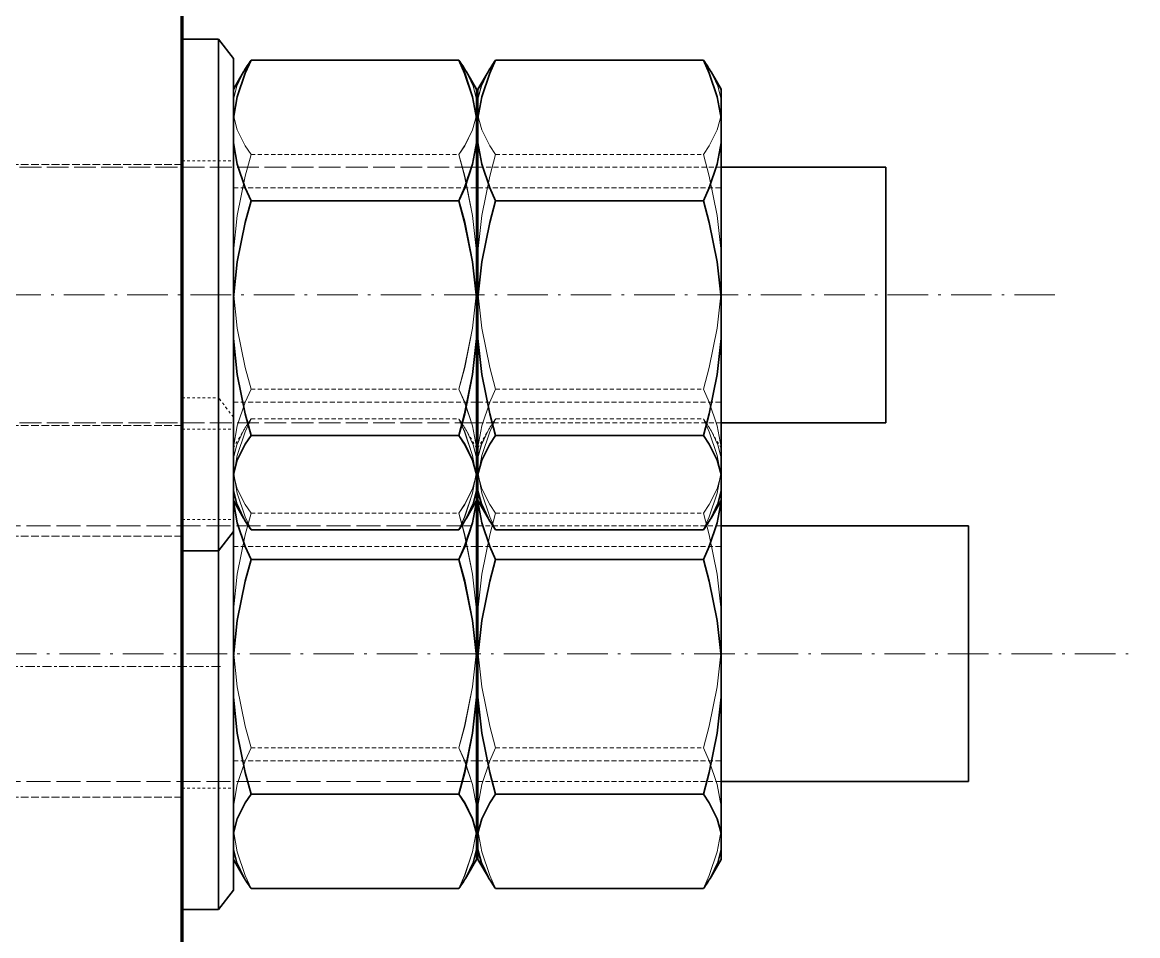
# Model space of a CAD drawing. Header units: millimetres. Extents: x 12184 to 41592, y 8990 to 29785.
# Drawn here: x 22309.7 to 22353.28, y 17211.27 to 17246.98 of the extents above; entities that cross this region are included whole.
import ezdxf

# ---------------------------------------------------------------- set-up
doc = ezdxf.new("R2010")
doc.units = ezdxf.units.MM
doc.linetypes.add('DASHDOT', pattern=[18.5, 12, -3, 0.5, -3])
doc.linetypes.add('DASHED', pattern=[15, 12, -3])

# ---------------------------------------------------------------- blocks, each defined once
blk = doc.blocks.new('A$C55E021B5')
at = {"color": 7, "lineweight": 35, "ltscale": 0.158334}
blk.add_line((1178.701, 1026.53), (1178.701, 931.53), dxfattribs=at)
at = {"color": 7, "lineweight": 140, "ltscale": 0.158334}
blk.add_line((1178.701, 931.53), (1178.701, 1026.53), dxfattribs=at)
at = {"color": 7, "lineweight": 35, "ltscale": 0.001576}
for p, q in [((1176.701, 1008.962), (1177.277, 1009.712)), ((1176.701, 990.462), (1177.277, 989.713)), ((1176.701, 976.437), (1177.277, 975.687))]:
    blk.add_line(p, q, dxfattribs=at)
at = {"color": 7, "lineweight": 35, "ltscale": 0.003268}
for p, q in [((1177.277, 1009.712), (1177.277, 1007.751)), ((1178.701, 1009.712), (1178.701, 1007.751))]:
    blk.add_line(p, q, dxfattribs=at)
at = {"color": 7, "linetype": 'DASHED', "lineweight": 13, "ltscale": 0.030065}
for p, q in [((1177.277, 1009.712), (1177.277, 991.673)), ((1177.277, 995.687), (1177.277, 977.648))]:
    blk.add_line(p, q, dxfattribs=at)
at = {"color": 7, "lineweight": 35, "ltscale": 0.002374}
for p, q in [((1178.701, 1009.712), (1177.277, 1009.712)), ((1178.701, 989.713), (1177.277, 989.713)), ((1178.701, 975.687), (1177.277, 975.687))]:
    blk.add_line(p, q, dxfattribs=at)
at = {"color": 7, "lineweight": 35, "ltscale": 0.013528}
for p, q in [((1166.452, 1008.891), (1158.335, 1008.891)), ((1176.01, 1008.891), (1167.893, 1008.891)), ((1166.452, 1003.396), (1158.335, 1003.396)), ((1176.01, 1003.396), (1167.893, 1003.396)), ((1166.452, 994.218), (1158.335, 994.218)), ((1176.01, 994.218), (1167.893, 994.218)), ((1166.452, 990.534), (1158.335, 990.534)), ((1176.01, 990.534), (1167.893, 990.534)), ((1166.452, 989.371), (1158.335, 989.371)), ((1176.01, 989.371), (1167.893, 989.371)), ((1166.452, 980.193), (1158.335, 980.193)), ((1176.01, 980.193), (1167.893, 980.193)), ((1166.452, 976.509), (1158.335, 976.509)), ((1176.01, 976.509), (1167.893, 976.509))]:
    blk.add_line(p, q, dxfattribs=at)
at = {"color": 7, "lineweight": 35, "ltscale": 0.003023}
blk.add_line((1176.701, 1008.962), (1176.701, 1007.148), dxfattribs=at)
at = {"color": 7, "lineweight": 35, "ltscale": 0.001316}
for p, q in [((1157.643, 1007.753), (1158.038, 1008.436)), ((1167.143, 1007.753), (1166.749, 1008.436)), ((1167.201, 1007.753), (1167.596, 1008.436)), ((1176.701, 1007.753), (1176.306, 1008.436)), ((1157.643, 991.672), (1158.038, 990.988)), ((1167.143, 991.672), (1166.749, 990.988)), ((1167.201, 991.672), (1167.596, 990.988)), ((1176.701, 991.672), (1176.306, 990.988)), ((1157.643, 977.647), (1158.038, 976.963)), ((1167.143, 977.647), (1166.749, 976.963)), ((1167.201, 977.647), (1167.596, 976.963)), ((1176.701, 977.647), (1176.306, 976.963))]:
    blk.add_line(p, q, dxfattribs=at)
at = {"color": 7, "lineweight": 35, "ltscale": 0.001886}
for p, q in [((1157.643, 1007.753), (1157.643, 1006.621)), ((1167.143, 1007.753), (1167.143, 1006.621)), ((1167.201, 1007.753), (1167.201, 1006.621)), ((1176.701, 1007.753), (1176.701, 1006.621))]:
    blk.add_line(p, q, dxfattribs=at)
at = {"color": 7, "lineweight": 35, "ltscale": 0.030065}
for p, q in [((1177.277, 1007.751), (1177.277, 989.713)), ((1178.701, 1007.751), (1178.701, 989.713))]:
    blk.add_line(p, q, dxfattribs=at)
at = {"color": 7, "lineweight": 35, "ltscale": 0.02781}
blk.add_line((1176.701, 1007.148), (1176.701, 990.462), dxfattribs=at)
at = {"color": 7, "lineweight": 35, "ltscale": 0.001592}
for p, q in [((1157.643, 1005.666), (1157.643, 1006.621)), ((1167.143, 1005.666), (1167.143, 1006.621)), ((1167.201, 1005.666), (1167.201, 1006.621)), ((1176.701, 1005.666), (1176.701, 1006.621))]:
    blk.add_line(p, q, dxfattribs=at)
at = {"color": 7, "lineweight": 35, "ltscale": 0.010101}
for p, q in [((1157.643, 1005.666), (1157.643, 999.605)), ((1167.143, 1005.666), (1167.143, 999.605)), ((1167.201, 1005.666), (1167.201, 999.605)), ((1157.643, 991.64), (1157.643, 985.58)), ((1167.143, 991.64), (1167.143, 985.58)), ((1167.201, 991.64), (1167.201, 985.58))]:
    blk.add_line(p, q, dxfattribs=at)
at = {"color": 7, "linetype": 'DASHED', "lineweight": 13, "ltscale": 0.010101}
blk.add_line((1176.701, 1005.666), (1176.701, 999.605), dxfattribs=at)
at = {"color": 7, "linetype": 'DASHED', "lineweight": 13, "ltscale": 0.013528}
for p, q in [((1166.452, 1005.207), (1158.335, 1005.207)), ((1176.01, 1005.207), (1167.893, 1005.207)), ((1166.452, 996.028), (1158.335, 996.028)), ((1176.01, 996.028), (1167.893, 996.028)), ((1166.452, 994.865), (1158.335, 994.865)), ((1176.01, 994.865), (1167.893, 994.865)), ((1166.452, 991.181), (1158.335, 991.181)), ((1176.01, 991.181), (1167.893, 991.181)), ((1166.452, 982.003), (1158.335, 982.003)), ((1176.01, 982.003), (1167.893, 982.003))]:
    blk.add_line(p, q, dxfattribs=at)
at = {"color": 7, "lineweight": 35, "ltscale": 0.01329}
for p, q in [((1151.201, 996.738), (1151.201, 1004.713)), ((1147.977, 990.687), (1147.977, 982.713))]:
    blk.add_line(p, q, dxfattribs=at)
at = {"color": 7, "lineweight": 35, "ltscale": 0.010737}
for p, q in [((1151.201, 1004.713), (1157.643, 1004.713)), ((1151.201, 994.712), (1157.643, 994.712))]:
    blk.add_line(p, q, dxfattribs=at)
at = {"color": 7, "linetype": 'DASHED', "lineweight": 13, "ltscale": 0.015834}
for p, q in [((1157.643, 1004.713), (1167.144, 1004.713)), ((1157.643, 994.712), (1167.144, 994.712)), ((1167.144, 990.687), (1157.643, 990.687)), ((1167.144, 980.687), (1157.643, 980.687))]:
    blk.add_line(p, q, dxfattribs=at)
at = {"color": 7, "lineweight": 35, "ltscale": 9.53674e-05}
for p, q in [((1167.144, 1004.713), (1167.201, 1004.713)), ((1167.144, 994.712), (1167.201, 994.712)), ((1167.201, 990.687), (1167.144, 990.687)), ((1167.201, 980.687), (1167.144, 980.687))]:
    blk.add_line(p, q, dxfattribs=at)
at = {"color": 7, "linetype": 'DASHED', "lineweight": 13, "ltscale": 0.070834}
for p, q in [((1167.201, 1004.713), (1209.701, 1004.713)), ((1167.201, 994.712), (1209.701, 994.712))]:
    blk.add_line(p, q, dxfattribs=at)
at = {"color": 7, "linetype": 'DASHED', "lineweight": 13, "ltscale": 0.003333}
for p, q in [((1178.701, 1004.962), (1176.701, 1004.962)), ((1178.701, 994.462), (1176.701, 994.462)), ((1178.701, 990.937), (1176.701, 990.937)), ((1178.701, 980.437), (1176.701, 980.437))]:
    blk.add_line(p, q, dxfattribs=at)
at = {"color": 7, "linetype": 'DASHED', "lineweight": 13, "ltscale": 0.025}
for p, q in [((1178.701, 1004.812), (1193.701, 1004.812)), ((1178.701, 994.612), (1193.701, 994.612)), ((1178.701, 990.284), (1193.701, 990.284)), ((1178.701, 980.084), (1193.701, 980.084))]:
    blk.add_line(p, q, dxfattribs=at)
at = {"color": 7, "linetype": 'DASHED', "lineweight": 13, "ltscale": 0.015833}
for p, q in [((1167.143, 1003.9), (1157.643, 1003.9)), ((1176.701, 1003.9), (1167.201, 1003.9)), ((1167.143, 995.525), (1157.643, 995.525)), ((1176.701, 995.525), (1167.201, 995.525)), ((1167.143, 989.875), (1157.643, 989.875)), ((1176.701, 989.875), (1167.201, 989.875)), ((1167.143, 981.499), (1157.643, 981.499)), ((1176.701, 981.499), (1167.201, 981.499))]:
    blk.add_line(p, q, dxfattribs=at)
at = {"color": 7, "linetype": 'DASHDOT', "lineweight": 13, "ltscale": 0.132001}
blk.add_line((1144.601, 999.712), (1223.802, 999.712), dxfattribs=at)
at = {"color": 7, "lineweight": 35, "ltscale": 0.00266}
for p, q in [((1157.643, 998.009), (1157.643, 999.605)), ((1167.143, 998.009), (1167.143, 999.605)), ((1167.201, 998.009), (1167.201, 999.605))]:
    blk.add_line(p, q, dxfattribs=at)
at = {"color": 7, "linetype": 'DASHED', "lineweight": 13, "ltscale": 0.00266}
blk.add_line((1176.701, 998.009), (1176.701, 999.605), dxfattribs=at)
at = {"color": 7, "lineweight": 35, "ltscale": 0.008855}
for p, q in [((1157.643, 998.009), (1157.643, 992.696)), ((1167.143, 998.009), (1167.143, 992.696)), ((1167.201, 998.009), (1167.201, 992.696)), ((1157.643, 983.984), (1157.643, 978.671)), ((1167.143, 983.984), (1167.143, 978.671)), ((1167.201, 983.984), (1167.201, 978.671))]:
    blk.add_line(p, q, dxfattribs=at)
at = {"color": 7, "linetype": 'DASHED', "lineweight": 13, "ltscale": 0.008855}
for p, q in [((1176.701, 998.009), (1176.701, 992.696)), ((1176.701, 983.984), (1176.701, 978.671))]:
    blk.add_line(p, q, dxfattribs=at)
at = {"color": 7, "lineweight": 35, "ltscale": 0.003377}
for p, q in [((1151.201, 994.712), (1151.201, 996.738)), ((1147.977, 982.713), (1147.977, 980.687))]:
    blk.add_line(p, q, dxfattribs=at)
at = {"color": 7, "linetype": 'DASHED', "lineweight": 13, "ltscale": 0.001576}
blk.add_line((1176.701, 994.937), (1177.277, 995.687), dxfattribs=at)
at = {"color": 7, "linetype": 'DASHED', "lineweight": 13, "ltscale": 0.002374}
blk.add_line((1178.701, 995.687), (1177.277, 995.687), dxfattribs=at)
at = {"color": 7, "linetype": 'DASHED', "lineweight": 13, "ltscale": 0.001316}
for p, q in [((1157.643, 993.727), (1158.038, 994.411)), ((1167.143, 993.727), (1166.749, 994.411)), ((1167.201, 993.727), (1167.596, 994.411)), ((1176.701, 993.727), (1176.306, 994.411))]:
    blk.add_line(p, q, dxfattribs=at)
at = {"color": 7, "linetype": 'DASHED', "lineweight": 13, "ltscale": 0.006689}
blk.add_line((1177.277, 993.726), (1177.277, 989.713), dxfattribs=at)
at = {"color": 7, "lineweight": 35, "ltscale": 0.001068}
for p, q in [((1157.643, 992.056), (1157.643, 992.696)), ((1167.143, 992.056), (1167.143, 992.696)), ((1167.201, 992.056), (1167.201, 992.696)), ((1176.701, 992.056), (1176.701, 992.696))]:
    blk.add_line(p, q, dxfattribs=at)
at = {"color": 7, "lineweight": 35, "ltscale": 0.000639343}
for p, q in [((1157.643, 992.056), (1157.643, 991.672)), ((1167.143, 992.056), (1167.143, 991.672)), ((1167.201, 992.056), (1167.201, 991.672)), ((1176.701, 992.056), (1176.701, 991.672))]:
    blk.add_line(p, q, dxfattribs=at)
at = {"color": 7, "linetype": 'DASHED', "lineweight": 13, "ltscale": 0.000391006}
blk.add_line((1176.701, 991.907), (1176.701, 991.672), dxfattribs=at)
at = {"color": 7, "lineweight": 35, "ltscale": 5.30243e-05}
for p, q in [((1157.643, 991.64), (1157.643, 991.672)), ((1167.143, 991.64), (1167.143, 991.672)), ((1167.201, 991.64), (1167.201, 991.672))]:
    blk.add_line(p, q, dxfattribs=at)
at = {"color": 7, "lineweight": 35, "ltscale": 0.025392}
blk.add_line((1176.701, 991.672), (1176.701, 976.437), dxfattribs=at)
at = {"color": 7, "linetype": 'DASHED', "lineweight": 13, "ltscale": 0.003268}
for p, q in [((1177.277, 991.673), (1177.277, 989.713)), ((1177.277, 977.648), (1177.277, 975.687))]:
    blk.add_line(p, q, dxfattribs=at)
at = {"color": 7, "lineweight": 35, "ltscale": 0.01611}
for p, q in [((1157.643, 990.687), (1147.977, 990.687)), ((1157.643, 980.687), (1147.977, 980.687))]:
    blk.add_line(p, q, dxfattribs=at)
at = {"color": 7, "linetype": 'DASHED', "lineweight": 13, "ltscale": 0.07813}
for p, q in [((1214.079, 990.687), (1167.201, 990.687)), ((1214.079, 980.687), (1167.201, 980.687))]:
    blk.add_line(p, q, dxfattribs=at)
at = {"color": 7, "linetype": 'DASHED', "lineweight": 13, "ltscale": 0.001876}
blk.add_line((1178.701, 990.838), (1178.701, 989.713), dxfattribs=at)
at = {"color": 7, "linetype": 'DASHED', "lineweight": 13, "ltscale": 0.008138}
blk.add_line((1176.701, 990.463), (1176.701, 985.58), dxfattribs=at)
at = {"color": 7, "lineweight": 35, "ltscale": 0.023376}
for p, q in [((1177.277, 989.713), (1177.277, 975.687)), ((1178.701, 989.713), (1178.701, 975.687))]:
    blk.add_line(p, q, dxfattribs=at)
at = {"color": 7, "linetype": 'DASHDOT', "lineweight": 13, "ltscale": 0.132204}
blk.add_line((1220.689, 985.687), (1141.367, 985.687), dxfattribs=at)
at = {"color": 7, "lineweight": 35, "ltscale": 0.002659}
for p, q in [((1157.643, 983.984), (1157.643, 985.58)), ((1167.143, 983.984), (1167.143, 985.58)), ((1167.201, 983.984), (1167.201, 985.58))]:
    blk.add_line(p, q, dxfattribs=at)
at = {"color": 7, "linetype": 'DASHED', "lineweight": 13, "ltscale": 0.002659}
blk.add_line((1176.701, 983.984), (1176.701, 985.58), dxfattribs=at)
at = {"color": 7, "linetype": 'DASHDOT', "lineweight": 13, "ltscale": 0.03}
blk.add_line((1177.201, 985.185), (1195.201, 985.185), dxfattribs=at)
at = {"color": 7, "lineweight": 35, "ltscale": 0.001067}
for p, q in [((1157.643, 978.03), (1157.643, 978.671)), ((1167.143, 978.03), (1167.143, 978.671)), ((1167.201, 978.03), (1167.201, 978.671)), ((1176.701, 978.03), (1176.701, 978.671))]:
    blk.add_line(p, q, dxfattribs=at)
at = {"color": 7, "lineweight": 35, "ltscale": 0.000639725}
for p, q in [((1157.643, 978.03), (1157.643, 977.647)), ((1167.143, 978.03), (1167.143, 977.647)), ((1167.201, 978.03), (1167.201, 977.647)), ((1176.701, 978.03), (1176.701, 977.647))]:
    blk.add_line(p, q, dxfattribs=at)
at = {"color": 7, "lineweight": 35}
for points in [[(1157.643, 1006.621), (1157.794, 1007.461), (1158.106, 1008.383), (1158.335, 1008.891)], [(1167.143, 1006.621), (1166.993, 1007.461), (1166.681, 1008.383), (1166.452, 1008.891)], [(1167.201, 1006.621), (1167.352, 1007.461), (1167.664, 1008.383), (1167.893, 1008.891)], [(1176.701, 1006.621), (1176.551, 1007.461), (1176.239, 1008.383), (1176.01, 1008.891)], [(1157.643, 1005.666), (1157.794, 1004.826), (1158.106, 1003.905), (1158.335, 1003.396)], [(1167.143, 1005.666), (1166.993, 1004.826), (1166.681, 1003.905), (1166.452, 1003.396)], [(1167.201, 1005.666), (1167.352, 1004.826), (1167.664, 1003.905), (1167.893, 1003.396)], [(1176.701, 1005.666), (1176.551, 1004.826), (1176.239, 1003.905), (1176.01, 1003.396)], [(1157.643, 999.605), (1157.794, 1001.008), (1158.106, 1002.548), (1158.335, 1003.396)], [(1167.143, 999.605), (1166.993, 1001.008), (1166.681, 1002.548), (1166.452, 1003.396)], [(1167.201, 999.605), (1167.352, 1001.008), (1167.664, 1002.548), (1167.893, 1003.396)], [(1176.701, 999.605), (1176.551, 1001.008), (1176.239, 1002.548), (1176.01, 1003.396)], [(1157.643, 998.009), (1157.794, 996.607), (1158.106, 995.067), (1158.335, 994.218)], [(1167.143, 998.009), (1166.993, 996.607), (1166.681, 995.067), (1166.452, 994.218)], [(1167.201, 998.009), (1167.352, 996.607), (1167.664, 995.067), (1167.893, 994.218)], [(1176.701, 998.009), (1176.551, 996.607), (1176.239, 995.067), (1176.01, 994.218)], [(1157.643, 992.696), (1157.794, 993.259), (1158.106, 993.877), (1158.335, 994.218)], [(1167.143, 992.696), (1166.993, 993.259), (1166.681, 993.877), (1166.452, 994.218)], [(1167.201, 992.696), (1167.352, 993.259), (1167.664, 993.877), (1167.893, 994.218)], [(1176.701, 992.696), (1176.551, 993.259), (1176.239, 993.877), (1176.01, 994.218)], [(1157.643, 992.056), (1157.775, 991.544), (1158.038, 990.988)], [(1167.143, 992.056), (1167.012, 991.544), (1166.749, 990.988)], [(1167.201, 992.056), (1167.333, 991.544), (1167.596, 990.988)], [(1176.701, 992.056), (1176.57, 991.544), (1176.306, 990.988)], [(1157.643, 991.64), (1157.794, 990.801), (1158.106, 989.879), (1158.335, 989.371)], [(1167.143, 991.64), (1166.993, 990.801), (1166.681, 989.879), (1166.452, 989.371)], [(1167.201, 991.64), (1167.352, 990.801), (1167.664, 989.879), (1167.893, 989.371)], [(1176.701, 991.64), (1176.551, 990.801), (1176.239, 989.879), (1176.01, 989.371)], [(1157.643, 985.58), (1157.794, 986.982), (1158.106, 988.522), (1158.335, 989.371)], [(1167.143, 985.58), (1166.993, 986.982), (1166.681, 988.522), (1166.452, 989.371)], [(1167.201, 985.58), (1167.352, 986.982), (1167.664, 988.522), (1167.893, 989.371)], [(1176.701, 985.58), (1176.551, 986.982), (1176.239, 988.522), (1176.01, 989.371)], [(1157.643, 983.984), (1157.794, 982.581), (1158.106, 981.041), (1158.335, 980.193)], [(1167.143, 983.984), (1166.993, 982.581), (1166.681, 981.041), (1166.452, 980.193)], [(1167.201, 983.984), (1167.352, 982.581), (1167.664, 981.041), (1167.893, 980.193)], [(1176.701, 983.984), (1176.551, 982.581), (1176.239, 981.041), (1176.01, 980.193)], [(1157.643, 978.671), (1157.794, 979.234), (1158.106, 979.852), (1158.335, 980.193)], [(1167.143, 978.671), (1166.993, 979.234), (1166.681, 979.852), (1166.452, 980.193)], [(1167.201, 978.671), (1167.352, 979.234), (1167.664, 979.852), (1167.893, 980.193)], [(1176.701, 978.671), (1176.551, 979.234), (1176.239, 979.852), (1176.01, 980.193)], [(1157.643, 978.03), (1157.775, 977.518), (1158.038, 976.963)], [(1167.143, 978.03), (1167.012, 977.518), (1166.749, 976.963)], [(1167.201, 978.03), (1167.333, 977.518), (1167.596, 976.963)], [(1176.701, 978.03), (1176.57, 977.518), (1176.306, 976.963)]]:
    blk.add_lwpolyline(points, dxfattribs=at)
at = {"color": 7, "linetype": 'DASHED', "lineweight": 13}
for points in [[(1157.643, 1007.369), (1157.775, 1007.881), (1158.038, 1008.436)], [(1167.143, 1007.369), (1167.012, 1007.881), (1166.749, 1008.436)], [(1167.201, 1007.369), (1167.333, 1007.881), (1167.596, 1008.436)], [(1176.701, 1007.369), (1176.57, 1007.881), (1176.306, 1008.436)], [(1157.643, 1006.728), (1157.794, 1006.165), (1158.106, 1005.547), (1158.335, 1005.207)], [(1167.143, 1006.728), (1166.993, 1006.165), (1166.681, 1005.547), (1166.452, 1005.207)], [(1167.201, 1006.728), (1167.352, 1006.165), (1167.664, 1005.547), (1167.893, 1005.207)], [(1176.701, 1006.728), (1176.551, 1006.165), (1176.239, 1005.547), (1176.01, 1005.207)], [(1157.643, 1001.415), (1157.794, 1002.818), (1158.106, 1004.358), (1158.335, 1005.207)], [(1167.143, 1001.415), (1166.993, 1002.818), (1166.681, 1004.358), (1166.452, 1005.207)], [(1167.201, 1001.415), (1167.352, 1002.818), (1167.664, 1004.358), (1167.893, 1005.207)], [(1176.701, 1001.415), (1176.551, 1002.818), (1176.239, 1004.358), (1176.01, 1005.207)], [(1157.643, 999.819), (1157.794, 998.417), (1158.106, 996.877), (1158.335, 996.028)], [(1167.143, 999.819), (1166.993, 998.417), (1166.681, 996.877), (1166.452, 996.028)], [(1167.201, 999.819), (1167.352, 998.417), (1167.664, 996.877), (1167.893, 996.028)], [(1176.701, 999.819), (1176.551, 998.417), (1176.239, 996.877), (1176.01, 996.028)], [(1157.643, 993.759), (1157.794, 994.598), (1158.106, 995.52), (1158.335, 996.028)], [(1167.143, 993.759), (1166.993, 994.598), (1166.681, 995.52), (1166.452, 996.028)], [(1167.201, 993.759), (1167.352, 994.598), (1167.664, 995.52), (1167.893, 996.028)], [(1176.701, 993.759), (1176.551, 994.598), (1176.239, 995.52), (1176.01, 996.028)], [(1157.643, 992.596), (1157.794, 993.435), (1158.106, 994.357), (1158.335, 994.865)], [(1167.143, 992.596), (1166.993, 993.435), (1166.681, 994.357), (1166.452, 994.865)], [(1167.201, 992.596), (1167.352, 993.435), (1167.664, 994.357), (1167.893, 994.865)], [(1176.701, 992.596), (1176.551, 993.435), (1176.239, 994.357), (1176.01, 994.865)], [(1157.643, 993.343), (1157.775, 993.856), (1158.038, 994.411)], [(1167.143, 993.343), (1167.012, 993.856), (1166.749, 994.411)], [(1167.201, 993.343), (1167.333, 993.856), (1167.596, 994.411)], [(1176.701, 993.343), (1176.57, 993.856), (1176.306, 994.411)], [(1157.643, 992.804), (1157.794, 991.964), (1158.106, 991.042), (1158.335, 990.534)], [(1167.143, 992.804), (1166.993, 991.964), (1166.681, 991.042), (1166.452, 990.534)], [(1167.201, 992.804), (1167.352, 991.964), (1167.664, 991.042), (1167.893, 990.534)], [(1176.701, 992.804), (1176.551, 991.964), (1176.239, 991.042), (1176.01, 990.534)], [(1157.643, 992.703), (1157.794, 992.14), (1158.106, 991.522), (1158.335, 991.181)], [(1167.143, 992.703), (1166.993, 992.14), (1166.681, 991.522), (1166.452, 991.181)], [(1167.201, 992.703), (1167.352, 992.14), (1167.664, 991.522), (1167.893, 991.181)], [(1176.701, 992.703), (1176.551, 992.14), (1176.239, 991.522), (1176.01, 991.181)], [(1157.643, 987.39), (1157.794, 988.792), (1158.106, 990.332), (1158.335, 991.181)], [(1167.143, 987.39), (1166.993, 988.792), (1166.681, 990.332), (1166.452, 991.181)], [(1167.201, 987.39), (1167.352, 988.792), (1167.664, 990.332), (1167.893, 991.181)], [(1176.701, 987.39), (1176.551, 988.792), (1176.239, 990.332), (1176.01, 991.181)], [(1157.643, 985.794), (1157.794, 984.391), (1158.106, 982.851), (1158.335, 982.003)], [(1167.143, 985.794), (1166.993, 984.391), (1166.681, 982.851), (1166.452, 982.003)], [(1167.201, 985.794), (1167.352, 984.391), (1167.664, 982.851), (1167.893, 982.003)], [(1176.701, 985.794), (1176.551, 984.391), (1176.239, 982.851), (1176.01, 982.003)], [(1157.643, 979.733), (1157.794, 980.573), (1158.106, 981.495), (1158.335, 982.003)], [(1167.143, 979.733), (1166.993, 980.573), (1166.681, 981.495), (1166.452, 982.003)], [(1167.201, 979.733), (1167.352, 980.573), (1167.664, 981.495), (1167.893, 982.003)], [(1176.701, 979.733), (1176.551, 980.573), (1176.239, 981.495), (1176.01, 982.003)], [(1157.643, 978.778), (1157.794, 977.939), (1158.106, 977.017), (1158.335, 976.509)], [(1167.143, 978.778), (1166.993, 977.939), (1166.681, 977.017), (1166.452, 976.509)], [(1167.201, 978.778), (1167.352, 977.939), (1167.664, 977.017), (1167.893, 976.509)], [(1176.701, 978.778), (1176.551, 977.939), (1176.239, 977.017), (1176.01, 976.509)]]:
    blk.add_lwpolyline(points, dxfattribs=at)
at = {"color": 7, "lineweight": 35}
for centre, start, end in [((1162.605, 1005.777), 143.9045, 149.7877), ((1162.182, 1005.777), 30.2123, 36.0955), ((1172.163, 1005.777), 143.9045, 149.7877), ((1171.739, 1005.777), 30.2123, 36.0955), ((1162.605, 993.648), 210.2123, 216.0955), ((1162.182, 993.648), 323.9045, 329.7877), ((1172.163, 993.648), 210.2123, 216.0955), ((1171.739, 993.648), 323.9045, 329.7877), ((1162.605, 979.622), 210.2123, 216.0955), ((1162.182, 979.622), 323.9045, 329.7877), ((1172.163, 979.622), 210.2123, 216.0955), ((1171.739, 979.622), 323.9045, 329.7877)]:
    blk.add_arc(centre, 5.285, start, end, dxfattribs=at)
at = {"color": 7, "linetype": 'DASHED', "lineweight": 13}
for centre, start, end in [((1162.605, 991.752), 143.9045, 149.7877), ((1162.182, 991.752), 30.2123, 36.0955), ((1172.163, 991.752), 143.9045, 149.7877), ((1171.739, 991.752), 30.2123, 36.0955)]:
    blk.add_arc(centre, 5.285, start, end, dxfattribs=at)
blk = doc.blocks.new('1')
at = {"color": 7, "lineweight": 35, "ltscale": 0.158334}
blk.add_line((22315.947, 17263.134), (22315.947, 17168.133), dxfattribs=at)
at = {"color": 7, "lineweight": 140, "ltscale": 0.158334}
blk.add_line((22315.947, 17168.133), (22315.947, 17263.134), dxfattribs=at)
at = {"color": 7, "lineweight": 35, "ltscale": 0.003268}
for p, q in [((22315.947, 17246.316), (22315.947, 17244.355)), ((22317.371, 17246.316), (22317.371, 17244.355))]:
    blk.add_line(p, q, dxfattribs=at)
at = {"color": 7, "lineweight": 35, "ltscale": 0.002374}
for p, q in [((22315.947, 17246.316), (22317.371, 17246.316)), ((22315.947, 17226.316), (22317.371, 17226.316)), ((22315.947, 17212.291), (22317.371, 17212.291))]:
    blk.add_line(p, q, dxfattribs=at)
at = {"color": 7, "linetype": 'DASHED', "lineweight": 13, "ltscale": 0.030065}
for p, q in [((22317.371, 17246.316), (22317.371, 17228.277)), ((22317.371, 17232.29), (22317.371, 17214.251))]:
    blk.add_line(p, q, dxfattribs=at)
at = {"color": 7, "lineweight": 35, "ltscale": 0.001576}
for p, q in [((22317.947, 17245.566), (22317.371, 17246.316)), ((22317.947, 17227.066), (22317.371, 17226.316)), ((22317.947, 17213.041), (22317.371, 17212.291))]:
    blk.add_line(p, q, dxfattribs=at)
at = {"color": 7, "lineweight": 35, "ltscale": 0.003023}
blk.add_line((22317.947, 17245.566), (22317.947, 17243.752), dxfattribs=at)
at = {"color": 7, "lineweight": 35, "ltscale": 0.013528}
for p, q in [((22318.638, 17245.494), (22326.755, 17245.494)), ((22328.195, 17245.494), (22336.312, 17245.494)), ((22318.638, 17240), (22326.755, 17240)), ((22328.195, 17240), (22336.312, 17240)), ((22318.638, 17230.822), (22326.755, 17230.822)), ((22328.195, 17230.822), (22336.312, 17230.822)), ((22318.638, 17227.138), (22326.755, 17227.138)), ((22328.195, 17227.138), (22336.312, 17227.138)), ((22318.638, 17225.975), (22326.755, 17225.975)), ((22328.195, 17225.975), (22336.312, 17225.975)), ((22318.638, 17216.796), (22326.755, 17216.796)), ((22328.195, 17216.796), (22336.312, 17216.796)), ((22318.638, 17213.112), (22326.755, 17213.112)), ((22328.195, 17213.112), (22336.312, 17213.112))]:
    blk.add_line(p, q, dxfattribs=at)
at = {"color": 7, "lineweight": 35, "ltscale": 0.001316}
for p, q in [((22317.947, 17244.356), (22318.341, 17245.04)), ((22327.446, 17244.356), (22327.051, 17245.04)), ((22327.504, 17244.356), (22327.899, 17245.04)), ((22337.004, 17244.356), (22336.609, 17245.04)), ((22317.947, 17228.276), (22318.341, 17227.592)), ((22327.446, 17228.276), (22327.051, 17227.592)), ((22327.504, 17228.276), (22327.899, 17227.592)), ((22337.004, 17228.276), (22336.609, 17227.592)), ((22317.947, 17214.25), (22318.341, 17213.566)), ((22327.446, 17214.25), (22327.051, 17213.566)), ((22327.504, 17214.25), (22327.899, 17213.566)), ((22337.004, 17214.25), (22336.609, 17213.566))]:
    blk.add_line(p, q, dxfattribs=at)
at = {"color": 7, "lineweight": 35, "ltscale": 0.030065}
for p, q in [((22315.947, 17244.355), (22315.947, 17226.316)), ((22317.371, 17244.355), (22317.371, 17226.316))]:
    blk.add_line(p, q, dxfattribs=at)
at = {"color": 7, "lineweight": 35, "ltscale": 0.001886}
for p, q in [((22317.947, 17244.356), (22317.947, 17243.225)), ((22327.446, 17244.356), (22327.446, 17243.225)), ((22327.504, 17244.356), (22327.504, 17243.225)), ((22337.004, 17244.356), (22337.004, 17243.225))]:
    blk.add_line(p, q, dxfattribs=at)
at = {"color": 7, "lineweight": 35, "ltscale": 0.02781}
blk.add_line((22317.947, 17243.752), (22317.947, 17227.066), dxfattribs=at)
at = {"color": 7, "lineweight": 35, "ltscale": 0.001592}
for p, q in [((22317.947, 17242.27), (22317.947, 17243.225)), ((22327.446, 17242.27), (22327.446, 17243.225)), ((22327.504, 17242.27), (22327.504, 17243.225)), ((22337.004, 17242.27), (22337.004, 17243.225))]:
    blk.add_line(p, q, dxfattribs=at)
at = {"color": 7, "linetype": 'DASHED', "lineweight": 13, "ltscale": 0.010101}
blk.add_line((22317.947, 17242.27), (22317.947, 17236.209), dxfattribs=at)
at = {"color": 7, "lineweight": 35, "ltscale": 0.010101}
for p, q in [((22327.446, 17242.27), (22327.446, 17236.209)), ((22327.504, 17242.27), (22327.504, 17236.209)), ((22337.004, 17242.27), (22337.004, 17236.209)), ((22327.446, 17228.244), (22327.446, 17222.183)), ((22327.504, 17228.244), (22327.504, 17222.183)), ((22337.004, 17228.244), (22337.004, 17222.183))]:
    blk.add_line(p, q, dxfattribs=at)
at = {"color": 7, "linetype": 'DASHED', "lineweight": 13, "ltscale": 0.013528}
for p, q in [((22318.638, 17241.81), (22326.755, 17241.81)), ((22328.195, 17241.81), (22336.312, 17241.81)), ((22318.638, 17232.632), (22326.755, 17232.632)), ((22328.195, 17232.632), (22336.312, 17232.632)), ((22318.638, 17231.469), (22326.755, 17231.469)), ((22328.195, 17231.469), (22336.312, 17231.469)), ((22318.638, 17227.785), (22326.755, 17227.785)), ((22328.195, 17227.785), (22336.312, 17227.785)), ((22318.638, 17218.606), (22326.755, 17218.606)), ((22328.195, 17218.606), (22336.312, 17218.606))]:
    blk.add_line(p, q, dxfattribs=at)
at = {"color": 7, "linetype": 'DASHED', "lineweight": 13, "ltscale": 0.070834}
for p, q in [((22327.446, 17241.316), (22284.946, 17241.316)), ((22327.446, 17231.316), (22284.946, 17231.316))]:
    blk.add_line(p, q, dxfattribs=at)
at = {"color": 7, "linetype": 'DASHED', "lineweight": 13, "ltscale": 0.025}
for p, q in [((22315.947, 17241.416), (22300.947, 17241.416)), ((22315.947, 17231.216), (22300.947, 17231.216)), ((22315.947, 17226.888), (22300.947, 17226.888)), ((22315.947, 17216.688), (22300.947, 17216.688))]:
    blk.add_line(p, q, dxfattribs=at)
at = {"color": 7, "linetype": 'DASHED', "lineweight": 13, "ltscale": 0.003333}
for p, q in [((22315.947, 17241.566), (22317.947, 17241.566)), ((22315.947, 17231.066), (22317.947, 17231.066)), ((22315.947, 17227.54), (22317.947, 17227.54)), ((22315.947, 17217.04), (22317.947, 17217.04))]:
    blk.add_line(p, q, dxfattribs=at)
at = {"color": 7, "lineweight": 35, "ltscale": 9.53674e-05}
for p, q in [((22327.504, 17241.316), (22327.446, 17241.316)), ((22327.504, 17231.316), (22327.446, 17231.316)), ((22327.446, 17227.291), (22327.504, 17227.291)), ((22327.446, 17217.29), (22327.504, 17217.29))]:
    blk.add_line(p, q, dxfattribs=at)
at = {"color": 7, "linetype": 'DASHED', "lineweight": 13, "ltscale": 0.015834}
for p, q in [((22337.004, 17241.316), (22327.504, 17241.316)), ((22337.004, 17231.316), (22327.504, 17231.316)), ((22327.504, 17227.291), (22337.004, 17227.291)), ((22327.504, 17217.29), (22337.004, 17217.29))]:
    blk.add_line(p, q, dxfattribs=at)
at = {"color": 7, "lineweight": 35, "ltscale": 0.010737}
for p, q in [((22343.446, 17241.316), (22337.004, 17241.316)), ((22343.446, 17231.316), (22337.004, 17231.316))]:
    blk.add_line(p, q, dxfattribs=at)
at = {"color": 7, "lineweight": 35, "ltscale": 0.01329}
for p, q in [((22343.446, 17233.342), (22343.446, 17241.316)), ((22346.67, 17227.291), (22346.67, 17219.317))]:
    blk.add_line(p, q, dxfattribs=at)
at = {"color": 7, "linetype": 'DASHED', "lineweight": 13, "ltscale": 0.015833}
for p, q in [((22317.947, 17240.504), (22327.446, 17240.504)), ((22327.504, 17240.504), (22337.004, 17240.504)), ((22317.947, 17232.128), (22327.446, 17232.128)), ((22327.504, 17232.128), (22337.004, 17232.128)), ((22317.947, 17226.478), (22327.446, 17226.478)), ((22327.504, 17226.478), (22337.004, 17226.478)), ((22317.947, 17218.103), (22327.446, 17218.103)), ((22327.504, 17218.103), (22337.004, 17218.103))]:
    blk.add_line(p, q, dxfattribs=at)
at = {"color": 7, "linetype": 'DASHDOT', "lineweight": 13, "ltscale": 0.132001}
blk.add_line((22350.046, 17236.316), (22270.846, 17236.316), dxfattribs=at)
at = {"color": 7, "linetype": 'DASHED', "lineweight": 13, "ltscale": 0.00266}
blk.add_line((22317.947, 17234.613), (22317.947, 17236.209), dxfattribs=at)
at = {"color": 7, "lineweight": 35, "ltscale": 0.00266}
for p, q in [((22327.446, 17234.613), (22327.446, 17236.209)), ((22327.504, 17234.613), (22327.504, 17236.209)), ((22337.004, 17234.613), (22337.004, 17236.209))]:
    blk.add_line(p, q, dxfattribs=at)
at = {"color": 7, "linetype": 'DASHED', "lineweight": 13, "ltscale": 0.008855}
for p, q in [((22317.947, 17234.613), (22317.947, 17229.3)), ((22317.947, 17220.588), (22317.947, 17215.274))]:
    blk.add_line(p, q, dxfattribs=at)
at = {"color": 7, "lineweight": 35, "ltscale": 0.008855}
for p, q in [((22327.446, 17234.613), (22327.446, 17229.3)), ((22327.504, 17234.613), (22327.504, 17229.3)), ((22337.004, 17234.613), (22337.004, 17229.3)), ((22327.446, 17220.588), (22327.446, 17215.274)), ((22327.504, 17220.588), (22327.504, 17215.274)), ((22337.004, 17220.588), (22337.004, 17215.274))]:
    blk.add_line(p, q, dxfattribs=at)
at = {"color": 7, "lineweight": 35, "ltscale": 0.003377}
for p, q in [((22343.446, 17231.316), (22343.446, 17233.342)), ((22346.67, 17219.317), (22346.67, 17217.29))]:
    blk.add_line(p, q, dxfattribs=at)
at = {"color": 7, "linetype": 'DASHED', "lineweight": 13, "ltscale": 0.002374}
blk.add_line((22315.947, 17232.29), (22317.371, 17232.29), dxfattribs=at)
at = {"color": 7, "linetype": 'DASHED', "lineweight": 13, "ltscale": 0.001576}
blk.add_line((22317.947, 17231.54), (22317.371, 17232.29), dxfattribs=at)
at = {"color": 7, "linetype": 'DASHED', "lineweight": 13, "ltscale": 0.001316}
for p, q in [((22317.947, 17230.331), (22318.341, 17231.015)), ((22327.446, 17230.331), (22327.051, 17231.015)), ((22327.504, 17230.331), (22327.899, 17231.015)), ((22337.004, 17230.331), (22336.609, 17231.015))]:
    blk.add_line(p, q, dxfattribs=at)
at = {"color": 7, "linetype": 'DASHED', "lineweight": 13, "ltscale": 0.006689}
blk.add_line((22317.371, 17230.329), (22317.371, 17226.316), dxfattribs=at)
at = {"color": 7, "lineweight": 35, "ltscale": 0.001068}
for p, q in [((22317.947, 17228.659), (22317.947, 17229.3)), ((22327.446, 17228.659), (22327.446, 17229.3)), ((22327.504, 17228.659), (22327.504, 17229.3)), ((22337.004, 17228.659), (22337.004, 17229.3))]:
    blk.add_line(p, q, dxfattribs=at)
at = {"color": 7, "lineweight": 35, "ltscale": 0.000639343}
for p, q in [((22317.947, 17228.659), (22317.947, 17228.276)), ((22327.446, 17228.659), (22327.446, 17228.276)), ((22327.504, 17228.659), (22327.504, 17228.276)), ((22337.004, 17228.659), (22337.004, 17228.276))]:
    blk.add_line(p, q, dxfattribs=at)
at = {"color": 7, "linetype": 'DASHED', "lineweight": 13, "ltscale": 0.003268}
for p, q in [((22317.371, 17228.277), (22317.371, 17226.316)), ((22317.371, 17214.251), (22317.371, 17212.291))]:
    blk.add_line(p, q, dxfattribs=at)
at = {"color": 7, "linetype": 'DASHED', "lineweight": 13, "ltscale": 0.000391006}
blk.add_line((22317.947, 17228.51), (22317.947, 17228.276), dxfattribs=at)
at = {"color": 7, "lineweight": 35, "ltscale": 0.025392}
blk.add_line((22317.947, 17228.276), (22317.947, 17213.041), dxfattribs=at)
at = {"color": 7, "lineweight": 35, "ltscale": 5.30243e-05}
for p, q in [((22327.446, 17228.244), (22327.446, 17228.276)), ((22327.504, 17228.244), (22327.504, 17228.276)), ((22337.004, 17228.244), (22337.004, 17228.276))]:
    blk.add_line(p, q, dxfattribs=at)
at = {"color": 7, "linetype": 'DASHED', "lineweight": 13, "ltscale": 0.001876}
blk.add_line((22315.947, 17227.442), (22315.947, 17226.316), dxfattribs=at)
at = {"color": 7, "linetype": 'DASHED', "lineweight": 13, "ltscale": 0.07813}
for p, q in [((22280.568, 17227.291), (22327.446, 17227.291)), ((22280.568, 17217.29), (22327.446, 17217.29))]:
    blk.add_line(p, q, dxfattribs=at)
at = {"color": 7, "linetype": 'DASHED', "lineweight": 13, "ltscale": 0.008138}
blk.add_line((22317.947, 17227.066), (22317.947, 17222.183), dxfattribs=at)
at = {"color": 7, "lineweight": 35, "ltscale": 0.01611}
for p, q in [((22337.004, 17227.291), (22346.67, 17227.291)), ((22337.004, 17217.29), (22346.67, 17217.29))]:
    blk.add_line(p, q, dxfattribs=at)
at = {"color": 7, "lineweight": 35, "ltscale": 0.023376}
for p, q in [((22315.947, 17226.316), (22315.947, 17212.291)), ((22317.371, 17226.316), (22317.371, 17212.291))]:
    blk.add_line(p, q, dxfattribs=at)
at = {"color": 7, "linetype": 'DASHDOT', "lineweight": 13, "ltscale": 0.132204}
blk.add_line((22273.958, 17222.291), (22353.28, 17222.291), dxfattribs=at)
at = {"color": 7, "linetype": 'DASHED', "lineweight": 13, "ltscale": 0.002659}
blk.add_line((22317.947, 17220.588), (22317.947, 17222.183), dxfattribs=at)
at = {"color": 7, "lineweight": 35, "ltscale": 0.002659}
for p, q in [((22327.446, 17220.588), (22327.446, 17222.183)), ((22327.504, 17220.588), (22327.504, 17222.183)), ((22337.004, 17220.588), (22337.004, 17222.183))]:
    blk.add_line(p, q, dxfattribs=at)
at = {"color": 7, "linetype": 'DASHDOT', "lineweight": 13, "ltscale": 0.03}
blk.add_line((22317.446, 17221.788), (22299.446, 17221.788), dxfattribs=at)
at = {"color": 7, "lineweight": 35, "ltscale": 0.001067}
for p, q in [((22317.947, 17214.634), (22317.947, 17215.274)), ((22327.446, 17214.634), (22327.446, 17215.274)), ((22327.504, 17214.634), (22327.504, 17215.274)), ((22337.004, 17214.634), (22337.004, 17215.274))]:
    blk.add_line(p, q, dxfattribs=at)
at = {"color": 7, "lineweight": 35, "ltscale": 0.000639725}
for p, q in [((22317.947, 17214.634), (22317.947, 17214.25)), ((22327.446, 17214.634), (22327.446, 17214.25)), ((22327.504, 17214.634), (22327.504, 17214.25)), ((22337.004, 17214.634), (22337.004, 17214.25))]:
    blk.add_line(p, q, dxfattribs=at)
at = {"color": 7, "lineweight": 35}
for points in [[(22317.947, 17243.225), (22318.097, 17244.064), (22318.409, 17244.986), (22318.638, 17245.494)], [(22327.446, 17243.225), (22327.296, 17244.064), (22326.984, 17244.986), (22326.755, 17245.494)], [(22327.504, 17243.225), (22327.654, 17244.064), (22327.967, 17244.986), (22328.195, 17245.494)], [(22337.004, 17243.225), (22336.854, 17244.064), (22336.541, 17244.986), (22336.312, 17245.494)], [(22317.947, 17242.27), (22318.097, 17241.43), (22318.409, 17240.508), (22318.638, 17240)], [(22327.446, 17242.27), (22327.296, 17241.43), (22326.984, 17240.508), (22326.755, 17240)], [(22327.504, 17242.27), (22327.654, 17241.43), (22327.967, 17240.508), (22328.195, 17240)], [(22337.004, 17242.27), (22336.854, 17241.43), (22336.541, 17240.508), (22336.312, 17240)], [(22317.947, 17236.209), (22318.097, 17237.611), (22318.409, 17239.151), (22318.638, 17240)], [(22327.446, 17236.209), (22327.296, 17237.611), (22326.984, 17239.151), (22326.755, 17240)], [(22327.504, 17236.209), (22327.654, 17237.611), (22327.967, 17239.151), (22328.195, 17240)], [(22337.004, 17236.209), (22336.854, 17237.611), (22336.541, 17239.151), (22336.312, 17240)], [(22317.947, 17234.613), (22318.097, 17233.211), (22318.409, 17231.671), (22318.638, 17230.822)], [(22327.446, 17234.613), (22327.296, 17233.211), (22326.984, 17231.671), (22326.755, 17230.822)], [(22327.504, 17234.613), (22327.654, 17233.211), (22327.967, 17231.671), (22328.195, 17230.822)], [(22337.004, 17234.613), (22336.854, 17233.211), (22336.541, 17231.671), (22336.312, 17230.822)], [(22317.947, 17229.3), (22318.097, 17229.863), (22318.409, 17230.481), (22318.638, 17230.822)], [(22327.446, 17229.3), (22327.296, 17229.863), (22326.984, 17230.481), (22326.755, 17230.822)], [(22327.504, 17229.3), (22327.654, 17229.863), (22327.967, 17230.481), (22328.195, 17230.822)], [(22337.004, 17229.3), (22336.854, 17229.863), (22336.541, 17230.481), (22336.312, 17230.822)], [(22317.947, 17228.659), (22318.078, 17228.147), (22318.341, 17227.592)], [(22327.446, 17228.659), (22327.315, 17228.147), (22327.051, 17227.592)], [(22327.504, 17228.659), (22327.636, 17228.147), (22327.899, 17227.592)], [(22337.004, 17228.659), (22336.872, 17228.147), (22336.609, 17227.592)], [(22317.947, 17228.244), (22318.097, 17227.404), (22318.409, 17226.483), (22318.638, 17225.975)], [(22327.446, 17228.244), (22327.296, 17227.404), (22326.984, 17226.483), (22326.755, 17225.975)], [(22327.504, 17228.244), (22327.654, 17227.404), (22327.967, 17226.483), (22328.195, 17225.975)], [(22337.004, 17228.244), (22336.854, 17227.404), (22336.541, 17226.483), (22336.312, 17225.975)], [(22317.947, 17222.183), (22318.097, 17223.586), (22318.409, 17225.126), (22318.638, 17225.975)], [(22327.446, 17222.183), (22327.296, 17223.586), (22326.984, 17225.126), (22326.755, 17225.975)], [(22327.504, 17222.183), (22327.654, 17223.586), (22327.967, 17225.126), (22328.195, 17225.975)], [(22337.004, 17222.183), (22336.854, 17223.586), (22336.541, 17225.126), (22336.312, 17225.975)], [(22317.947, 17220.588), (22318.097, 17219.185), (22318.409, 17217.645), (22318.638, 17216.796)], [(22327.446, 17220.588), (22327.296, 17219.185), (22326.984, 17217.645), (22326.755, 17216.796)], [(22327.504, 17220.588), (22327.654, 17219.185), (22327.967, 17217.645), (22328.195, 17216.796)], [(22337.004, 17220.588), (22336.854, 17219.185), (22336.541, 17217.645), (22336.312, 17216.796)], [(22317.947, 17215.274), (22318.097, 17215.837), (22318.409, 17216.456), (22318.638, 17216.796)], [(22327.446, 17215.274), (22327.296, 17215.837), (22326.984, 17216.456), (22326.755, 17216.796)], [(22327.504, 17215.274), (22327.654, 17215.837), (22327.967, 17216.456), (22328.195, 17216.796)], [(22337.004, 17215.274), (22336.854, 17215.837), (22336.541, 17216.456), (22336.312, 17216.796)], [(22317.947, 17214.634), (22318.078, 17214.122), (22318.341, 17213.566)], [(22327.446, 17214.634), (22327.315, 17214.122), (22327.051, 17213.566)], [(22327.504, 17214.634), (22327.636, 17214.122), (22327.899, 17213.566)], [(22337.004, 17214.634), (22336.872, 17214.122), (22336.609, 17213.566)]]:
    blk.add_lwpolyline(points, dxfattribs=at)
at = {"color": 7, "linetype": 'DASHED', "lineweight": 13}
for points in [[(22317.947, 17243.973), (22318.078, 17244.485), (22318.341, 17245.04)], [(22327.446, 17243.973), (22327.315, 17244.485), (22327.051, 17245.04)], [(22327.504, 17243.973), (22327.636, 17244.485), (22327.899, 17245.04)], [(22337.004, 17243.973), (22336.872, 17244.485), (22336.609, 17245.04)], [(22317.947, 17243.332), (22318.097, 17242.769), (22318.409, 17242.151), (22318.638, 17241.81)], [(22327.446, 17243.332), (22327.296, 17242.769), (22326.984, 17242.151), (22326.755, 17241.81)], [(22327.504, 17243.332), (22327.654, 17242.769), (22327.967, 17242.151), (22328.195, 17241.81)], [(22337.004, 17243.332), (22336.854, 17242.769), (22336.541, 17242.151), (22336.312, 17241.81)], [(22317.947, 17238.019), (22318.097, 17239.421), (22318.409, 17240.962), (22318.638, 17241.81)], [(22327.446, 17238.019), (22327.296, 17239.421), (22326.984, 17240.962), (22326.755, 17241.81)], [(22327.504, 17238.019), (22327.654, 17239.421), (22327.967, 17240.962), (22328.195, 17241.81)], [(22337.004, 17238.019), (22336.854, 17239.421), (22336.541, 17240.962), (22336.312, 17241.81)], [(22317.947, 17236.423), (22318.097, 17235.021), (22318.409, 17233.481), (22318.638, 17232.632)], [(22327.446, 17236.423), (22327.296, 17235.021), (22326.984, 17233.481), (22326.755, 17232.632)], [(22327.504, 17236.423), (22327.654, 17235.021), (22327.967, 17233.481), (22328.195, 17232.632)], [(22337.004, 17236.423), (22336.854, 17235.021), (22336.541, 17233.481), (22336.312, 17232.632)], [(22317.947, 17230.362), (22318.097, 17231.202), (22318.409, 17232.124), (22318.638, 17232.632)], [(22327.446, 17230.362), (22327.296, 17231.202), (22326.984, 17232.124), (22326.755, 17232.632)], [(22327.504, 17230.362), (22327.654, 17231.202), (22327.967, 17232.124), (22328.195, 17232.632)], [(22337.004, 17230.362), (22336.854, 17231.202), (22336.541, 17232.124), (22336.312, 17232.632)], [(22317.947, 17229.199), (22318.097, 17230.039), (22318.409, 17230.961), (22318.638, 17231.469)], [(22327.446, 17229.199), (22327.296, 17230.039), (22326.984, 17230.961), (22326.755, 17231.469)], [(22327.504, 17229.199), (22327.654, 17230.039), (22327.967, 17230.961), (22328.195, 17231.469)], [(22337.004, 17229.199), (22336.854, 17230.039), (22336.541, 17230.961), (22336.312, 17231.469)], [(22317.947, 17229.947), (22318.078, 17230.459), (22318.341, 17231.015)], [(22327.446, 17229.947), (22327.315, 17230.459), (22327.051, 17231.015)], [(22327.504, 17229.947), (22327.636, 17230.459), (22327.899, 17231.015)], [(22337.004, 17229.947), (22336.872, 17230.459), (22336.609, 17231.015)], [(22317.947, 17229.407), (22318.097, 17228.568), (22318.409, 17227.646), (22318.638, 17227.138)], [(22317.947, 17229.307), (22318.097, 17228.743), (22318.409, 17228.125), (22318.638, 17227.785)], [(22327.446, 17229.407), (22327.296, 17228.568), (22326.984, 17227.646), (22326.755, 17227.138)], [(22327.446, 17229.307), (22327.296, 17228.743), (22326.984, 17228.125), (22326.755, 17227.785)], [(22327.504, 17229.407), (22327.654, 17228.568), (22327.967, 17227.646), (22328.195, 17227.138)], [(22327.504, 17229.307), (22327.654, 17228.743), (22327.967, 17228.125), (22328.195, 17227.785)], [(22337.004, 17229.407), (22336.854, 17228.568), (22336.541, 17227.646), (22336.312, 17227.138)], [(22337.004, 17229.307), (22336.854, 17228.743), (22336.541, 17228.125), (22336.312, 17227.785)], [(22317.947, 17223.993), (22318.097, 17225.396), (22318.409, 17226.936), (22318.638, 17227.785)], [(22327.446, 17223.993), (22327.296, 17225.396), (22326.984, 17226.936), (22326.755, 17227.785)], [(22327.504, 17223.993), (22327.654, 17225.396), (22327.967, 17226.936), (22328.195, 17227.785)], [(22337.004, 17223.993), (22336.854, 17225.396), (22336.541, 17226.936), (22336.312, 17227.785)], [(22317.947, 17222.398), (22318.097, 17220.995), (22318.409, 17219.455), (22318.638, 17218.606)], [(22327.446, 17222.398), (22327.296, 17220.995), (22326.984, 17219.455), (22326.755, 17218.606)], [(22327.504, 17222.398), (22327.654, 17220.995), (22327.967, 17219.455), (22328.195, 17218.606)], [(22337.004, 17222.398), (22336.854, 17220.995), (22336.541, 17219.455), (22336.312, 17218.606)], [(22317.947, 17216.337), (22318.097, 17217.176), (22318.409, 17218.098), (22318.638, 17218.606)], [(22327.446, 17216.337), (22327.296, 17217.176), (22326.984, 17218.098), (22326.755, 17218.606)], [(22327.504, 17216.337), (22327.654, 17217.176), (22327.967, 17218.098), (22328.195, 17218.606)], [(22337.004, 17216.337), (22336.854, 17217.176), (22336.541, 17218.098), (22336.312, 17218.606)], [(22317.947, 17215.382), (22318.097, 17214.542), (22318.409, 17213.62), (22318.638, 17213.112)], [(22327.446, 17215.382), (22327.296, 17214.542), (22326.984, 17213.62), (22326.755, 17213.112)], [(22327.504, 17215.382), (22327.654, 17214.542), (22327.967, 17213.62), (22328.195, 17213.112)], [(22337.004, 17215.382), (22336.854, 17214.542), (22336.541, 17213.62), (22336.312, 17213.112)]]:
    blk.add_lwpolyline(points, dxfattribs=at)
at = {"color": 7, "lineweight": 35}
for centre, start, end in [((22322.908, 17242.381), 143.9045, 149.7877), ((22322.485, 17242.381), 30.2123, 36.0955), ((22332.466, 17242.381), 143.9045, 149.7877), ((22332.042, 17242.381), 30.2123, 36.0955), ((22322.908, 17230.251), 210.2123, 216.0955), ((22322.485, 17230.251), 323.9045, 329.7877), ((22332.466, 17230.251), 210.2123, 216.0955), ((22332.042, 17230.251), 323.9045, 329.7877), ((22322.908, 17216.226), 210.2123, 216.0955), ((22322.485, 17216.226), 323.9045, 329.7877), ((22332.466, 17216.226), 210.2123, 216.0955), ((22332.042, 17216.226), 323.9045, 329.7877)]:
    blk.add_arc(centre, 5.285, start, end, dxfattribs=at)
at = {"color": 7, "linetype": 'DASHED', "lineweight": 13}
for centre, start, end in [((22322.908, 17228.355), 143.9045, 149.7877), ((22322.485, 17228.355), 30.2123, 36.0955), ((22332.466, 17228.355), 143.9045, 149.7877), ((22332.042, 17228.355), 30.2123, 36.0955)]:
    blk.add_arc(centre, 5.285, start, end, dxfattribs=at)
at = {"xscale": -1}
blk.add_blockref('A$C55E021B5', (23494.647, 16236.604), dxfattribs=at)

msp = doc.modelspace()

# ---------------------------------------------------------------- block references
msp.add_blockref('1', (0, 0))

doc.saveas('drawing.dxf')
